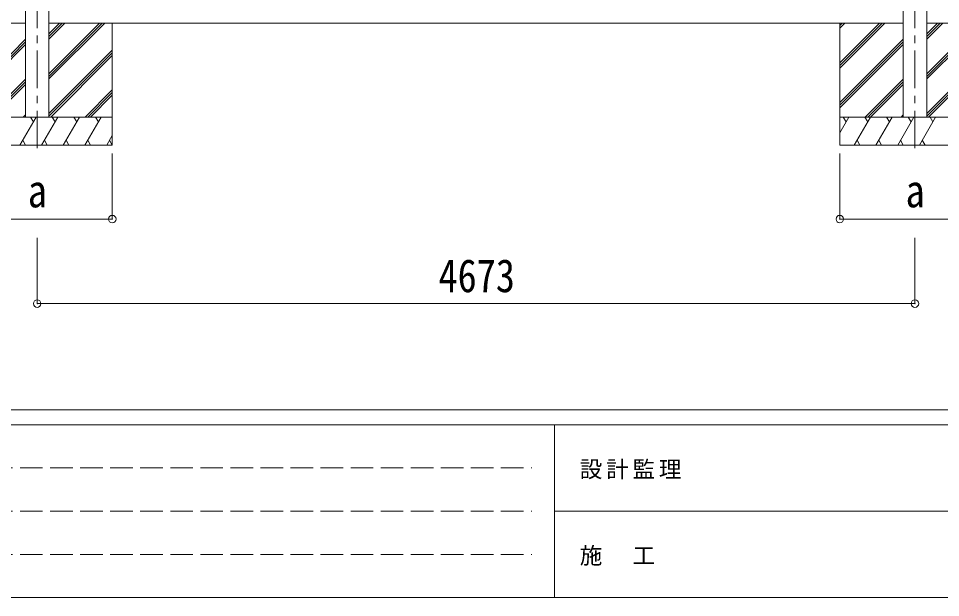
# Model space of a CAD drawing. Units: millimetres at full size, sheet at 1:40; details may follow other scales. Extents: x -11243 to 11243, y -7760 to 7760.
# Drawn here: x -7452 to -2542, y -7760 to -4676 of the extents above; entities that cross this region are included whole.
import ezdxf
from ezdxf.enums import TextEntityAlignment as Align

# ---------------------------------------------------------------- set-up
doc = ezdxf.new("R2010")
doc.units = ezdxf.units.MM
doc.header["$LTSCALE"] = 40
doc.header["$PDMODE"] = 32
doc.header["$PDSIZE"] = 40
doc.linetypes.add('CHAIN1', pattern=[8, 5, -1, 1, -1])
doc.linetypes.add('DASHED3', pattern=[4, 3, -1])
for name, color, linetype, lineweight in [('0-3_ELV2', 7, 'Continuous', 9), ('0-6_OTH_LINE', 6, 'Continuous', 9), ('F-0_240', 7, 'Continuous', 9)]:
    doc.layers.add(name, color=color, linetype=linetype, lineweight=lineweight)
doc.styles.add('ＭＳ ゴシック', font='')
doc.styles.get('ＭＳ ゴシック').set_extended_font_data('MS Gothic')

msp = doc.modelspace()

# ---------------------------------------------------------------- linework, layer by layer
at = {"layer": '0-3_ELV2', "color": 4}
for p, q in [((-7414.39, -1901.01), (-7414.39, -5201.01)), ((-7289.39, -5201.01), (-7289.39, -1901.01)), ((-2741.39, -5201.01), (-2741.39, -1901.01)), ((-2616.39, -1901.01), (-2616.39, -5201.01))]:
    msp.add_line(p, q, dxfattribs=at)
at = {"layer": '0-3_ELV2', "color": 5, "linetype": 'CHAIN1'}
for p, q in [((-2678.89, -5367.53), (-2678.89, -1931.97)), ((-7351.89, -5367.53), (-7351.89, -2010.44))]:
    msp.add_line(p, q, dxfattribs=at)
at = {"layer": '0-3_ELV2'}
for p, q in [((-7414.39, -4701.01), (-8775.5, -4701.01)), ((-2741.39, -4701.01), (-7289.39, -4701.01)), ((-7289.39, -4998.52), (-6991.88, -4701.01)), ((-7289.39, -4970.23), (-7020.16, -4701.01)), ((-7289.39, -4984.38), (-7006.02, -4701.01)), ((-7289.39, -4786.39), (-7204.01, -4701.01)), ((-7289.39, -4772.25), (-7218.15, -4701.01)), ((-7289.39, -4758.1), (-7232.3, -4701.01)), ((-6951.89, -4701.01), (-6951.89, -5351.01)), ((-3078.89, -4701.01), (-3078.89, -5351.01)), ((-3078.89, -4912.24), (-2867.66, -4701.01)), ((-3078.89, -4926.38), (-2853.52, -4701.01)), ((-3078.89, -4940.52), (-2839.38, -4701.01)), ((-3078.89, -4728.39), (-3051.51, -4701.01)), ((-3078.89, -4714.25), (-3065.65, -4701.01)), ((-2098.96, -4701.01), (-2616.39, -4701.01)), ((-2616.39, -4998.52), (-2318.88, -4701.01)), ((-2616.39, -4970.23), (-2347.16, -4701.01)), ((-2616.39, -4984.38), (-2333.02, -4701.01)), ((-2616.39, -4786.39), (-2531.01, -4701.01)), ((-2616.39, -4772.25), (-2545.15, -4701.01)), ((-2616.39, -4758.1), (-2559.3, -4701.01)), ((-7751.89, -5124.37), (-7414.39, -4786.87)), ((-7751.89, -5138.51), (-7414.39, -4801.01)), ((-3078.89, -5124.37), (-2741.39, -4786.87)), ((-3078.89, -5138.51), (-2741.39, -4801.01)), ((-7751.89, -5152.65), (-7414.39, -4815.15)), ((-7289.39, -5182.37), (-6951.89, -4844.87)), ((-7289.39, -5196.51), (-6951.89, -4859.01)), ((-3078.89, -5152.65), (-2741.39, -4815.15)), ((-2616.39, -5182.37), (-2278.89, -4844.87)), ((-2616.39, -5196.51), (-2278.89, -4859.01)), ((-7279.75, -5201.01), (-6951.89, -4873.15)), ((-2606.75, -5201.01), (-2278.89, -4873.15)), ((-7616.4, -5201.01), (-7414.39, -4999)), ((-2943.4, -5201.01), (-2741.39, -4999)), ((-7602.26, -5201.01), (-7414.39, -5013.14)), ((-7588.12, -5201.01), (-7414.39, -5027.28)), ((-2929.26, -5201.01), (-2741.39, -5013.14)), ((-2915.12, -5201.01), (-2741.39, -5027.28)), ((-7095.9, -5201.01), (-6951.89, -5057)), ((-7081.76, -5201.01), (-6951.89, -5071.14)), ((-7067.62, -5201.01), (-6951.89, -5085.28)), ((-6951.89, -5201.01), (-7751.89, -5201.01)), ((-7443.69, -5351.01), (-7357.09, -5201.01)), ((-7425.99, -5201.01), (-7414.39, -5189.42)), ((-7372.09, -5226.99), (-7387.09, -5201.01)), ((-7328.22, -5351.01), (-7241.62, -5201.01)), ((-7256.62, -5226.99), (-7271.62, -5201.01)), ((-7212.75, -5351.01), (-7126.14, -5201.01)), ((-7156.15, -5201.01), (-7141.15, -5226.99)), ((-7097.28, -5351.01), (-7010.67, -5201.01)), ((-7025.68, -5226.99), (-7040.68, -5201.01)), ((-2278.89, -5201.01), (-3078.89, -5201.01)), ((-3078.89, -5284.84), (-3030.49, -5201.01)), ((-3045.5, -5226.99), (-3060.5, -5201.01)), ((-3001.63, -5351.01), (-2915.03, -5201.01)), ((-2930.03, -5226.99), (-2945.03, -5201.01)), ((-2886.16, -5351.01), (-2799.56, -5201.01)), ((-2814.56, -5226.99), (-2829.56, -5201.01)), ((-2770.69, -5351.01), (-2684.09, -5201.01)), ((-2752.99, -5201.01), (-2741.39, -5189.42)), ((-2699.09, -5226.99), (-2714.09, -5201.01)), ((-2655.22, -5351.01), (-2568.62, -5201.01)), ((-2583.62, -5226.99), (-2598.62, -5201.01)), ((-6981.81, -5351.01), (-6951.89, -5299.2)), ((-7428.69, -5325.03), (-7413.69, -5351.01)), ((-7313.22, -5325.03), (-7298.22, -5351.01)), ((-7197.75, -5325.03), (-7182.75, -5351.01)), ((-7082.28, -5325.03), (-7067.28, -5351.01)), ((-6966.81, -5325.03), (-6951.89, -5350.86)), ((-2986.63, -5325.03), (-2971.63, -5351.01)), ((-2871.16, -5325.03), (-2856.16, -5351.01)), ((-2755.69, -5325.03), (-2740.69, -5351.01)), ((-2640.22, -5325.03), (-2625.22, -5351.01)), ((-7751.89, -5351.01), (-6951.89, -5351.01)), ((-3078.89, -5351.01), (-2278.89, -5351.01))]:
    msp.add_line(p, q, dxfattribs=at)
at = {"layer": '0-3_ELV2', "color": 6}
for p, q in [((-6951.89, -5744.55), (-6951.89, -5395.55)), ((-3078.89, -5744.55), (-3078.89, -5395.55)), ((-7751.89, -5744.55), (-6951.89, -5744.55)), ((-2278.89, -5744.55), (-3078.89, -5744.55)), ((-7351.89, -6194.55), (-7351.89, -5844.55)), ((-2678.89, -6194.55), (-2678.89, -5844.55))]:
    msp.add_line(p, q, dxfattribs=at)
for p in [(-6951.89, -5744.55), (-3078.89, -5744.55), (-7351.89, -6194.55), (-2678.89, -6194.55)]:
    msp.add_point(p, dxfattribs=at)
at = {"layer": '0-6_OTH_LINE'}
msp.add_line((-7351.89, -6194.55), (-2678.89, -6194.55), dxfattribs=at)
at = {"layer": 'F-0_240', "color": 5}
for p, q in [((-11242.74, -6760), (10677.26, -6760)), ((-11242.74, -6840), (7121.58, -6840)), ((-4598.42, -6840), (-4598.42, -7760)), ((-4598.42, -7300), (3601.58, -7300)), ((-11242.74, -7760), (10677.26, -7760))]:
    msp.add_line(p, q, dxfattribs=at)
at = {"layer": 'F-0_240', "color": 4, "linetype": 'DASHED3'}
for p, q in [((-11122.75, -7070), (-4718.42, -7070)), ((-11122.75, -7300), (-4718.42, -7300)), ((-11122.75, -7530), (-4718.42, -7530))]:
    msp.add_line(p, q, dxfattribs=at)

# ---------------------------------------------------------------- texts
at = {"layer": '0-3_ELV2', "style": 'ＭＳ ゴシック', "width": 0.85}
for s, p in [('a', (-7401.89, -5734.55)), ('a', (-2728.89, -5734.55)), ('4673', (-5215.39, -6186.55))]:
    msp.add_text(s, height=176, dxfattribs=at).set_placement(p, align=Align.BOTTOM_LEFT)
at = {"layer": 'F-0_240', "char_height": 87.98, "attachment_point": 7, "style": 'ＭＳ ゴシック'}
for s, insert in [('\\T1.17;設計監理', (-4463.32, -7130)), ('\\T1.17;施\u3000工', (-4463.32, -7590))]:
    msp.add_mtext(s, dxfattribs=dict(at, insert=insert))

doc.saveas('drawing.dxf')
